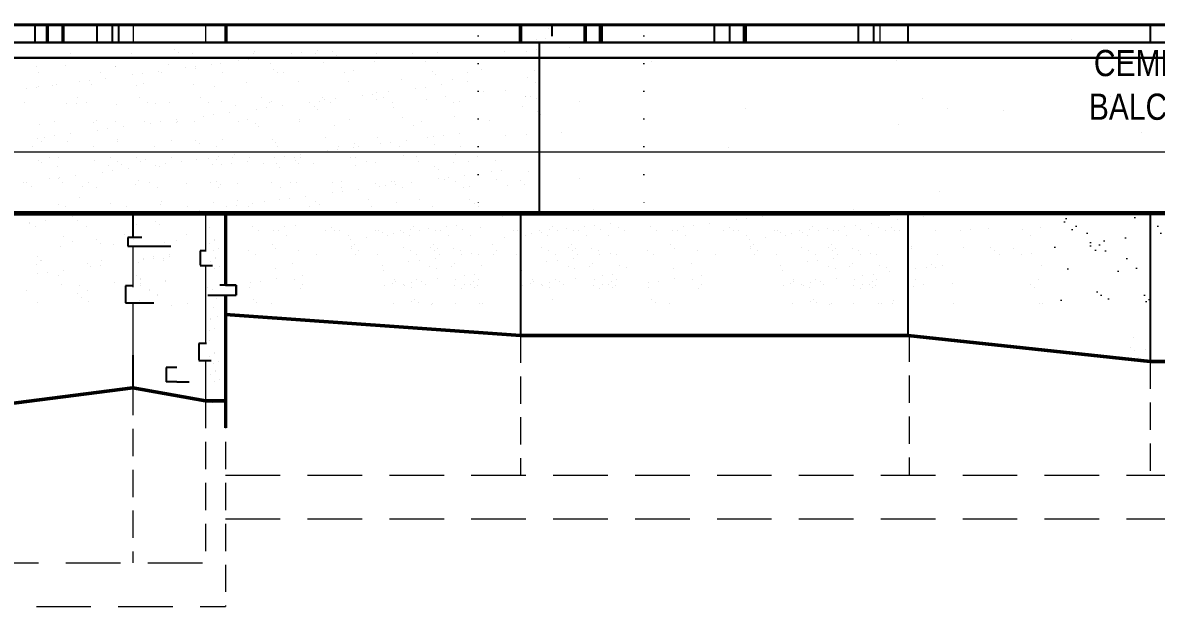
# Model space of a CAD drawing. Header units: inches. Extents: x 913 to 4010, y 85 to 6286.
# Drawn here: x 2992.9 to 3252.4, y 311.5 to 445.1 of the extents above; entities that cross this region are included whole.
import ezdxf

# ---------------------------------------------------------------- set-up
doc = ezdxf.new("R2010")
doc.units = ezdxf.units.IN
doc.header["$MEASUREMENT"] = 0
doc.linetypes.add('DOT2', pattern=[0.125, 0, -0.125])
doc.linetypes.add('HIDDEN', pattern=[0.375, 0.25, -0.125])
doc.layers.add('FINISHED GRADE', color=3, linetype='Continuous', lineweight=50)
doc.layers.add('FOUNDATION', color=7, linetype='HIDDEN', lineweight=20)
for name, color, linetype in [('NORTH_ELEVATION', 7, 'Continuous'), ('SOUTH_ELEVATION', 7, 'Continuous'), ('SOUTH_ELEVATION_TEXT', 7, 'Continuous')]:
    doc.layers.add(name, color=color, linetype=linetype)
doc.styles.add('ARCHENT', font='technical.ttf', dxfattribs={"height": 6})

msp = doc.modelspace()

# ---------------------------------------------------------------- hatches: boundary and pattern name
at = {"layer": 'NORTH_ELEVATION', "linetype": 'Continuous', "ltscale": 0.5}
h = msp.add_hatch(dxfattribs=at)
h.set_pattern_fill('AR-SAND', color=27, scale=36, style=0)
h.set_pattern_definition([(37.5, (2801.656, 1285.88), (-2.2678, 69.3657), [0, -54.72, 0, -61.2, 0, -58.5]), (7.5, (2801.66, 1285.88), (63.712, 101.597), [0, -29.52, 0, -49.32, 0, -18.9]), (327.5, (2757.376, 1285.88), (112.109, 0.2037), [0, -18, 0, -64.8, 0, -84.6]), (317.5, (2757.38, 1285.88), (108.221, 31.596), [0, -9, 0, -42.48, 0, -48.6])])
h.paths.add_polyline_path([(3107.47, 498.66), (3096.78, 498.66), (3096.78, 392.66), (3098.79, 392.66), (3098.79, 388.66), (3096.82, 388.66), (3096.82, 386.66), (3107.47, 386.66)])
at = {"layer": 'SOUTH_ELEVATION', "linetype": 'Continuous', "lineweight": 20, "ltscale": 0.75}
h = msp.add_hatch(dxfattribs=at)
h.set_pattern_fill('AR-SAND', scale=6, style=0)
h.set_pattern_definition([(37.5, (2547.849, 1795.365), (-0.37796, 11.56094), [0, -9.12, 0, -10.2, 0, -9.75]), (7.5, (2547.849, 1795.365), (10.61866, 16.93288), [0, -4.92, 0, -8.22, 0, -3.15]), (327.5, (2540.469, 1795.365), (18.68485, 0.033954), [0, -3, 0, -10.8, 0, -14.1]), (317.5, (2540.469, 1795.365), (18.03676, 5.26605), [0, -1.5, 0, -7.08, 0, -8.1])])
h.paths.add_polyline_path([(3297.4, 381.32), (3298.07, 381.32), (3298.07, 402.31), (3228.43, 402.31), (3228.43, 381.32)])
h = msp.add_hatch(dxfattribs=at)
h.set_pattern_fill('AR-SAND', scale=18, style=0)
h.set_pattern_definition([(37.5, (2636.429, 1794.704), (-1.1339, 34.68283), [0, -27.36, 0, -30.6, 0, -29.25]), (7.5, (2636.43, 1794.704), (31.856, 50.7986), [0, -14.76, 0, -24.66, 0, -9.45]), (327.5, (2614.29, 1794.704), (56.05455, 0.10186), [0, -9, 0, -32.4, 0, -42.3]), (317.5, (2614.29, 1794.704), (54.1103, 15.7982), [0, -4.5, 0, -21.24, 0, -24.3])])
edge = h.paths.add_edge_path()
edge.add_line((3226.93, 401.47), (3227.78, 380.66))
edge.add_line((3227.78, 380.66), (3317.01, 380.66))
edge.add_line((3317.01, 380.66), (3317.01, 401.65))
edge.add_line((3317.01, 401.65), (3227.03, 401.65))

# ---------------------------------------------------------------- linework, layer by layer
at = {"layer": 'FINISHED GRADE', "color": 3}
for p, q in [((3039.32, 378.33), (3106.86, 373.52)), ((3106.86, 373.52), (3195.53, 373.52)), ((3195.53, 373.52), (3250.97, 367.52)), ((3250.97, 367.52), (3381.12, 367.52)), ((2932.31, 350.44), (3018.1, 361.52)), ((3018.1, 361.52), (3034.71, 358.52)), ((3034.71, 358.52), (3039.32, 358.52))]:
    msp.add_line(p, q, dxfattribs=at)
at = {"layer": 'FOUNDATION', "color": 7, "ltscale": 25}
for p, q in [((3106.86, 373.52), (3106.86, 341.49)), ((3195.78, 373.72), (3195.78, 341.49)), ((3250.97, 367.52), (3250.97, 341.49)), ((3018.1, 361.52), (3018.1, 321.48)), ((3034.71, 358.52), (3034.71, 321.48)), ((3039.32, 358.52), (3039.32, 311.48))]:
    msp.add_line(p, q, dxfattribs=at)
at = {"layer": 'NORTH_ELEVATION', "color": 103, "linetype": 'Continuous', "lineweight": 40, "ltscale": 0.5}
msp.add_line((3649.22, 444.64), (2198.6, 444.64), dxfattribs=at)
at = {"layer": 'NORTH_ELEVATION', "color": 7, "linetype": 'Continuous', "ltscale": 0.5}
for p, q in [((2995.63, 444.64, -0.38), (2995.63, 440.62, -0.38)), ((3009.81, 444.64, -1), (3009.81, 440.62, -1)), ((3013.31, 444.64), (3013.31, 440.62)), ((3014.81, 444.64), (3014.81, 440.62)), ((3151.17, 444.64, 0), (3151.17, 440.62, 0)), ((3154.67, 444.64, 0), (3154.67, 440.62, 0)), ((3184.12, 444.64, -1), (3184.12, 440.62, -1)), ((3187.62, 444.64, -1), (3187.62, 440.62, -1))]:
    msp.add_line(p, q, dxfattribs=at)
at = {"layer": 'NORTH_ELEVATION', "color": 37, "linetype": 'DOT2', "lineweight": 9, "ltscale": 50}
for p, q in [((3097.1, 442.16), (3097.1, 401.65)), ((3135.1, 442.16), (3135.1, 401.65))]:
    msp.add_line(p, q, dxfattribs=at)
at = {"layer": 'NORTH_ELEVATION', "color": 37, "linetype": 'Continuous', "ltscale": 0.5}
for p, q in [((3232.87, 441.32), (3232.87, 441.32)), ((3109.98, 440.72), (3109.98, 440.72)), ((3123.44, 402.29, 48312), (3123.44, 402.29, 48312)), ((3183.04, 402.29, 48312), (3183.04, 402.29, 48312))]:
    msp.add_line(p, q, dxfattribs=at)
at = {"layer": 'NORTH_ELEVATION', "color": 7, "linetype": 'Continuous', "lineweight": 20, "ltscale": 0.5}
for p, q in [((3027.6, 438.99), (3027.6, 438.99)), ((3060.32, 438.79), (3060.32, 438.79)), ((3237.53, 440.48, 48312), (3237.53, 440.48, 48312)), ((3003.74, 438.05), (3003.74, 438.05)), ((3017.75, 438.08), (3017.75, 438.08)), ((3028.43, 438.23), (3028.43, 438.23)), ((3031.76, 438.1), (3031.76, 438.1)), ((3042.2, 436.41), (3042.2, 436.41)), ((3044.54, 436.72), (3044.54, 436.72)), ((3045.78, 438.13), (3045.78, 438.13)), ((3045.87, 438.59), (3045.87, 438.59)), ((3048.2, 437.2), (3048.2, 437.2)), ((3054.31, 438), (3054.31, 438)), ((3056.66, 438.31), (3056.66, 438.31)), ((3059.79, 438.16), (3059.79, 438.16)), ((3061.7, 436.14), (3061.7, 436.14)), ((3063.88, 438.44), (3063.88, 438.44)), ((3064.71, 437.68), (3064.71, 437.68)), ((3073.48, 436.29), (3073.48, 436.29)), ((3073.8, 438.18), (3073.8, 438.18)), ((3082.15, 438.04), (3082.15, 438.04)), ((3084.99, 436.24), (3084.99, 436.24)), ((3087.82, 438.21), (3087.82, 438.21)), ((3103.17, 438.48), (3103.17, 438.48)), ((3136.93, 436.34, 48312), (3136.93, 436.34, 48312)), ((3192.99, 436.44, 48312), (3192.99, 436.44, 48312)), ((2996.07, 435.2), (2996.07, 435.2)), ((2996.55, 433.68), (2996.55, 433.68)), ((3002.59, 435.23), (3002.59, 435.23)), ((3010.57, 433.7), (3010.57, 433.7)), ((3014.07, 435.04), (3014.07, 435.04)), ((3014.1, 435.17), (3014.1, 435.17)), ((3020.32, 433.53), (3020.32, 433.53)), ((3023.98, 434.01), (3023.98, 434.01)), ((3024.58, 433.73), (3024.58, 433.73)), ((3026.26, 435.61), (3026.26, 435.61)), ((3030.09, 434.81), (3030.09, 434.81)), ((3032.34, 434.64), (3032.34, 434.64)), ((3032.43, 435.12), (3032.43, 435.12)), ((3036.09, 435.6), (3036.09, 435.6)), ((3038.04, 435.76), (3038.04, 435.76)), ((3038.59, 433.75), (3038.59, 433.75)), ((3049.55, 435.7), (3049.55, 435.7)), ((3050.35, 434.49), (3050.35, 434.49)), ((3051.18, 433.73), (3051.18, 433.73)), ((3052.61, 433.78), (3052.61, 433.78)), ((3066.62, 433.8), (3066.62, 433.8)), ((3068.62, 434.09), (3068.62, 434.09)), ((3086.63, 433.94), (3086.63, 433.94)), ((3094.65, 433.85), (3094.65, 433.85)), ((3097.99, 434.39), (3097.99, 434.39)), ((3110.01, 434.12), (3110.01, 434.12)), ((3000.54, 431.09), (3000.54, 431.09)), ((3005.86, 431.62), (3005.86, 431.62)), ((3008.2, 431.93), (3008.2, 431.93)), ((3008.68, 431.01), (3008.68, 431.01)), ((3011.86, 432.41), (3011.86, 432.41)), ((3017.98, 433.22), (3017.98, 433.22)), ((3020.46, 431.16), (3020.46, 431.16)), ((3031.97, 431.1), (3031.97, 431.1)), ((3044.12, 431.54), (3044.12, 431.54)), ((3055.9, 431.69), (3055.9, 431.69)), ((3067.41, 431.63), (3067.41, 431.63)), ((3079.57, 432.07), (3079.57, 432.07)), ((3087.46, 433.18), (3087.46, 433.18)), ((3088.69, 430.88), (3088.69, 430.88)), ((3091.35, 432.22), (3091.35, 432.22)), ((3094.8, 431.68), (3094.8, 431.68)), ((2993.75, 430.03), (2993.75, 430.03)), ((2996.09, 430.34), (2996.09, 430.34)), ((2996.52, 430.57), (2996.52, 430.57)), ((2999.75, 430.82), (2999.75, 430.82)), ((3018.82, 430.69), (3018.82, 430.69)), ((3036.82, 430.54), (3036.82, 430.54)), ((3070.58, 428.49), (3070.58, 428.49)), ((3072.92, 428.8), (3072.92, 428.8)), ((3073.93, 429.23), (3073.93, 429.23)), ((3076.58, 429.28), (3076.58, 429.28)), ((3082.69, 430.09), (3082.69, 430.09)), ((3085.03, 430.4), (3085.03, 430.4)), ((3103.3, 429.52), (3103.3, 429.52)), ((3108.07, 428.34, 48312), (3108.07, 428.34, 48312)), ((2993.36, 426.76), (2993.36, 426.76)), ((3002.88, 426.55), (3002.88, 426.55)), ((3005.29, 426.75), (3005.29, 426.75)), ((3005.47, 427.99), (3005.47, 427.99)), ((3007.37, 426.79), (3007.37, 426.79)), ((3014.39, 426.5), (3014.39, 426.5)), ((3019.49, 428.02), (3019.49, 428.02)), ((3021.38, 426.81), (3021.38, 426.81)), ((3023.3, 426.59), (3023.3, 426.59)), ((3026.54, 426.94), (3026.54, 426.94)), ((3033.5, 428.04), (3033.5, 428.04)), ((3035.4, 426.84), (3035.4, 426.84)), ((3038.32, 427.09), (3038.32, 427.09)), ((3041.57, 426.19), (3041.57, 426.19)), ((3047.51, 428.07), (3047.51, 428.07)), ((3049.41, 426.86), (3049.41, 426.86)), ((3049.83, 427.03), (3049.83, 427.03)), ((3052.35, 426.09), (3052.35, 426.09)), ((3058.46, 426.9), (3058.46, 426.9)), ((3059.57, 426.04), (3059.57, 426.04)), ((3060.81, 427.21), (3060.81, 427.21)), ((3061.53, 428.1), (3061.53, 428.1)), ((3061.99, 427.47), (3061.99, 427.47)), ((3063.42, 426.89), (3063.42, 426.89)), ((3064.46, 427.69), (3064.46, 427.69)), ((3073.77, 427.62), (3073.77, 427.62)), ((3075.54, 428.12), (3075.54, 428.12)), ((3077.44, 426.91), (3077.44, 426.91)), ((3085.28, 427.57), (3085.28, 427.57)), ((3089.55, 428.15), (3089.55, 428.15)), ((3091.45, 426.94), (3091.45, 426.94)), ((3092.79, 427.18), (3092.79, 427.18)), ((3107.22, 425.94), (3107.22, 425.94)), ((3109.08, 428.18, 48312), (3109.08, 428.18, 48312)), ((3110.59, 427.84), (3110.59, 427.84)), ((3120.29, 427.13, 48312), (3120.29, 427.13, 48312)), ((3198.88, 427.73, 48312), (3198.88, 427.73, 48312)), ((3241.88, 428.18, 48312), (3241.88, 428.18, 48312)), ((3034.24, 423.71), (3034.24, 423.71)), ((3036.58, 424.02), (3036.58, 424.02)), ((3040.24, 424.5), (3040.24, 424.5)), ((3046.35, 425.3), (3046.35, 425.3)), ((3048.69, 425.61), (3048.69, 425.61)), ((3060.4, 425.28), (3060.4, 425.28)), ((3077.85, 425.64), (3077.85, 425.64)), ((3079.85, 423.4), (3079.85, 423.4)), ((3091.63, 423.55), (3091.63, 423.55)), ((3158.43, 425.6, 48312), (3158.43, 425.6, 48312)), ((3204.48, 425.38, 48312), (3204.48, 425.38, 48312)), ((3217.44, 424.96, 48312), (3217.44, 424.96, 48312)), ((2996.81, 421.9), (2996.81, 421.9)), ((3000.19, 422.41), (3000.19, 422.41)), ((3008.96, 422.34), (3008.96, 422.34)), ((3009.77, 422.64), (3009.77, 422.64)), ((3010.01, 420.52), (3010.01, 420.52)), ((3012.35, 420.83), (3012.35, 420.83)), ((3014.2, 422.43), (3014.2, 422.43)), ((3016.01, 421.31), (3016.01, 421.31)), ((3020.74, 422.49), (3020.74, 422.49)), ((3022.12, 422.11), (3022.12, 422.11)), ((3024.47, 422.42), (3024.47, 422.42)), ((3028.04, 422.24), (3028.04, 422.24)), ((3028.13, 422.9), (3028.13, 422.9)), ((3028.21, 422.46), (3028.21, 422.46)), ((3032.25, 422.43), (3032.25, 422.43)), ((3042.23, 422.48), (3042.23, 422.48)), ((3044.41, 422.87), (3044.41, 422.87)), ((3046.05, 422.09), (3046.05, 422.09)), ((3046.88, 421.33), (3046.88, 421.33)), ((3056.19, 423.02), (3056.19, 423.02)), ((3056.24, 422.51), (3056.24, 422.51)), ((3064.32, 421.69), (3064.32, 421.69)), ((3067.7, 422.96), (3067.7, 422.96)), ((3082.32, 421.54), (3082.32, 421.54)), ((3084.27, 422.56), (3084.27, 422.56)), ((3099.63, 422.83), (3099.63, 422.83)), ((3193.43, 421.8, 48312), (3193.43, 421.8, 48312)), ((2996.24, 418.69), (2996.24, 418.69)), ((2997.07, 417.93), (2997.07, 417.93)), ((2997.9, 418.93), (2997.9, 418.93)), ((3000.24, 419.23), (3000.24, 419.23)), ((3003.16, 417.88), (3003.16, 417.88)), ((3003.9, 419.72), (3003.9, 419.72)), ((3014.51, 418.29), (3014.51, 418.29)), ((3026.83, 418.27), (3026.83, 418.27)), ((3032.52, 418.14), (3032.52, 418.14)), ((3038.6, 418.42), (3038.6, 418.42)), ((3050.12, 418.36), (3050.12, 418.36)), ((3062.27, 418.8), (3062.27, 418.8)), ((3074.05, 418.95), (3074.05, 418.95)), ((3080.73, 418.18), (3080.73, 418.18)), ((3085.56, 418.89), (3085.56, 418.89)), ((3086.84, 418.98), (3086.84, 418.98)), ((3089.18, 419.29), (3089.18, 419.29)), ((3092.84, 419.77), (3092.84, 419.77)), ((3103.42, 419.25), (3103.42, 419.25)), ((3116.24, 419.91, 48312), (3116.24, 419.91, 48312)), ((3249.04, 419.91, 48312), (3249.04, 419.91, 48312)), ((2995.09, 416.7), (2995.09, 416.7)), ((2996.99, 415.49), (2996.99, 415.49)), ((3009.11, 416.73), (3009.11, 416.73)), ((3011, 415.52), (3011, 415.52)), ((3014.67, 417.83), (3014.67, 417.83)), ((3023.12, 416.75), (3023.12, 416.75)), ((3025.02, 415.54), (3025.02, 415.54)), ((3033.35, 417.38), (3033.35, 417.38)), ((3037.13, 416.78), (3037.13, 416.78)), ((3039.03, 415.57), (3039.03, 415.57)), ((3050.79, 417.74), (3050.79, 417.74)), ((3051.15, 416.8), (3051.15, 416.8)), ((3053.04, 415.59), (3053.04, 415.59)), ((3062.61, 415.79), (3062.61, 415.79)), ((3064.95, 416.1), (3064.95, 416.1)), ((3065.16, 416.83), (3065.16, 416.83)), ((3067.06, 415.62), (3067.06, 415.62)), ((3068.61, 416.58), (3068.61, 416.58)), ((3068.8, 417.59), (3068.8, 417.59)), ((3069.63, 416.83), (3069.63, 416.83)), ((3074.73, 417.39), (3074.73, 417.39)), ((3077.07, 417.7), (3077.07, 417.7)), ((3079.17, 416.85), (3079.17, 416.85)), ((3081.07, 415.64), (3081.07, 415.64)), ((3087.07, 417.19), (3087.07, 417.19)), ((3093.19, 416.88), (3093.19, 416.88)), ((3154.35, 416.65, 48312), (3154.35, 416.65, 48312)), ((3163.77, 415.42, 48312), (3163.77, 415.42, 48312)), ((2997.09, 413.23), (2997.09, 413.23)), ((3000.98, 414.34), (3000.98, 414.34)), ((3009.24, 413.66), (3009.24, 413.66)), ((3018.99, 414.19), (3018.99, 414.19)), ((3019.82, 413.43), (3019.82, 413.43)), ((3021.02, 413.81), (3021.02, 413.81)), ((3032.54, 413.76), (3032.54, 413.76)), ((3037.26, 413.79), (3037.26, 413.79)), ((3040.73, 412.91), (3040.73, 412.91)), ((3044.39, 413.39), (3044.39, 413.39)), ((3044.69, 414.2), (3044.69, 414.2)), ((3050.5, 414.2), (3050.5, 414.2)), ((3052.84, 414.51), (3052.84, 414.51)), ((3055.27, 413.64), (3055.27, 413.64)), ((3056.1, 412.88), (3056.1, 412.88)), ((3056.47, 414.35), (3056.47, 414.35)), ((3056.5, 414.99), (3056.5, 414.99)), ((3067.98, 414.29), (3067.98, 414.29)), ((3073.54, 413.24), (3073.54, 413.24)), ((3080.13, 414.73), (3080.13, 414.73)), ((3091.55, 413.08), (3091.55, 413.08)), ((3091.91, 414.88), (3091.91, 414.88)), ((3038.39, 412.6), (3038.39, 412.6)), ((3111.31, 408.36, 48312), (3111.31, 408.36, 48312)), ((3120.39, 409.49, 48312), (3120.39, 409.49, 48312)), ((3202.8, 406.39, 48312), (3202.8, 406.39, 48312)), ((3247.11, 373.11), (3247.11, 373.11)), ((3246.58, 370.72), (3246.58, 370.72)), ((3247.41, 369.96), (3247.41, 369.96)), ((3249.82, 370.24), (3249.82, 370.24)), ((3248.39, 368.42), (3248.39, 368.42)), ((3250.29, 367.21), (3250.29, 367.21))]:
    msp.add_line(p, q, dxfattribs=at)
at = {"layer": 'NORTH_ELEVATION', "color": 37, "linetype": 'Continuous', "lineweight": 25, "ltscale": 0.5}
msp.add_line((3111.1, 440.62), (3111.1, 401.65), dxfattribs=at)
at = {"layer": 'NORTH_ELEVATION', "color": 49, "linetype": 'Continuous', "ltscale": 0.5}
msp.add_line((2531.99, 437.16), (3651.72, 437.16), dxfattribs=at)
at = {"layer": 'NORTH_ELEVATION', "color": 27, "linetype": 'Continuous', "ltscale": 0.5}
for p, q in [((3018.1, 401.66), (3018.1, 395.96)), ((3037.69, 393.42), (3037.69, 393.42)), ((3037.99, 389.31), (3037.99, 389.31)), ((3037.2, 381.96), (3037.2, 381.96)), ((3036.52, 379.98), (3036.52, 379.98)), ((3035.81, 377.32), (3035.81, 377.32)), ((3037.5, 377.86), (3037.5, 377.86)), ((3036.79, 375.2), (3036.79, 375.2)), ((3035.54, 372.36), (3035.54, 372.36)), ((3018.1, 368.99), (3018.1, 361.52)), ((3035.52, 368.65), (3035.52, 368.65)), ((3036.71, 369.57), (3036.71, 369.57)), ((3037.69, 367.45), (3037.69, 367.45)), ((3035.82, 364.54), (3035.82, 364.54)), ((3037.01, 365.46), (3037.01, 365.46)), ((3037.99, 363.34), (3037.99, 363.34)), ((3035.13, 358.54), (3035.13, 358.54)), ((3036.22, 358.11), (3036.22, 358.11))]:
    msp.add_line(p, q, dxfattribs=at)
at = {"layer": 'NORTH_ELEVATION', "color": 27, "linetype": 'Continuous', "lineweight": 20, "ltscale": 0.5}
for p, q in [((3035.54, 398.33), (3035.54, 398.33)), ((3035.52, 394.62), (3035.52, 394.62)), ((3036.71, 395.54), (3036.71, 395.54)), ((3035.82, 390.52), (3035.82, 390.52)), ((3037.01, 391.44), (3037.01, 391.44)), ((3035.13, 384.51), (3035.13, 384.51)), ((3036.22, 384.08), (3036.22, 384.08))]:
    msp.add_line(p, q, dxfattribs=at)
at = {"layer": 'NORTH_ELEVATION', "linetype": 'HIDDEN', "lineweight": 5, "ltscale": 50}
for p, q in [((3039.32, 341.49), (3577, 341.49)), ((3039.32, 331.49), (3565, 331.49)), ((2158.99, 321.48), (3034.71, 321.48)), ((2170.99, 311.48), (3039.32, 311.48))]:
    msp.add_line(p, q, dxfattribs=at)
at = {"layer": 'NORTH_ELEVATION', "color": 49, "linetype": 'Continuous', "ltscale": 0.5, "const_width": 1, "elevation": -1.66}
for points in [[(3125.22, 444.64), (3125.22, 440.62)], [(3158.17, 444.64), (3158.17, 440.62)]]:
    msp.add_lwpolyline(points, dxfattribs=at)
at = {"layer": 'NORTH_ELEVATION', "color": 7, "linetype": 'Continuous', "ltscale": 0.5}
for points, const_width in [([(3651.72, 440.62), (2195.99, 440.62), (2195.99, 436.91)], 0.5), ([(2195.99, 436.91), (3651.72, 437.16)], 0.5), ([(3649.47, 401.64), (2199.1, 401.16)], 1)]:
    msp.add_lwpolyline(points, dxfattribs=dict(at, const_width=const_width))
at = {"layer": 'SOUTH_ELEVATION', "color": 27, "linetype": 'Continuous', "lineweight": 20, "ltscale": 50}
for p, q in [((3018.12, 444.64), (3018.12, 440.62)), ((3034.71, 444.64), (3034.71, 440.62)), ((3018.1, 401.65), (3018.1, 395.96)), ((3034.71, 401.65), (3034.71, 392.73)), ((3018.1, 393.93), (3018.1, 384.61)), ((3034.71, 389.36), (3034.71, 371.69)), ((3018.1, 381), (3018.1, 372.24)), ((3018.1, 372.24, 2), (3018.11, 355.3)), ((3034.71, 367.75), (3034.71, 352.3))]:
    msp.add_line(p, q, dxfattribs=at)
at = {"layer": 'SOUTH_ELEVATION', "color": 7, "linetype": 'Continuous', "lineweight": 50, "ltscale": 0.5}
for p, q in [((3106.86, 444.64), (3106.86, 440.62)), ((3121.61, 444.64), (3121.61, 440.62))]:
    msp.add_line(p, q, dxfattribs=at)
at = {"layer": 'SOUTH_ELEVATION', "color": 31, "linetype": 'Continuous', "ltscale": 0.5}
for p, q in [((3113.2, 443.87), (3113.2, 443.87)), ((3110.5, 441.36), (3110.5, 441.36)), ((3112.61, 441.63), (3112.61, 441.63)), ((3119.71, 440.74), (3119.71, 440.74))]:
    msp.add_line(p, q, dxfattribs=at)
at = {"layer": 'SOUTH_ELEVATION', "color": 49, "linetype": 'Continuous', "lineweight": 25, "ltscale": 0.5}
msp.add_line((3114.1, 442.05), (3114.1, 444.64), dxfattribs=at)
at = {"layer": 'SOUTH_ELEVATION', "color": 7, "linetype": 'Continuous', "lineweight": 20, "ltscale": 50}
msp.add_line((3189.12, 444.64), (3189.12, 440.62), dxfattribs=at)
at = {"layer": 'SOUTH_ELEVATION', "color": 37, "linetype": 'Continuous', "ltscale": 0.25}
for p, q in [((3195.53, 444.64), (3195.53, 440.62)), ((3250.97, 444.64), (3250.97, 440.62)), ((3106.86, 401.49), (3106.86, 373.72)), ((3195.54, 401.49), (3195.54, 373.72)), ((3250.97, 401.65), (3250.97, 367.52))]:
    msp.add_line(p, q, dxfattribs=at)
at = {"layer": 'SOUTH_ELEVATION', "color": 31, "linetype": 'Continuous', "lineweight": 25, "ltscale": 0.5}
msp.add_line((3114.03, 443.11), (3114.03, 443.11), dxfattribs=at)
at = {"layer": 'SOUTH_ELEVATION', "color": 7, "linetype": 'Continuous', "lineweight": 20, "ltscale": 0.5}
for p, q in [((3108.16, 438.66), (3108.16, 438.66)), ((3110.5, 438.97), (3110.5, 438.97)), ((3117.95, 439.52), (3117.95, 439.52)), ((3107.73, 436.99), (3107.73, 436.99)), ((3108.33, 432.58), (3108.33, 432.58)), ((3110.23, 431.37), (3110.23, 431.37)), ((3108.01, 428.32), (3108.01, 428.32)), ((3110.68, 424.85), (3110.68, 424.85)), ((3111.51, 424.09), (3111.51, 424.09)), ((3108.29, 419.65), (3108.29, 419.65)), ((3108.58, 410.98), (3108.58, 410.98))]:
    msp.add_line(p, q, dxfattribs=at)
at = {"layer": 'SOUTH_ELEVATION', "color": 7, "linetype": 'Continuous', "lineweight": 20, "ltscale": 0.75}
for p, q in [((3098.31, 429.28), (3098.31, 429.28)), ((2996.58, 413.52), (2996.58, 413.52)), ((2998.93, 414.24), (2998.93, 414.24)), ((3012.94, 414.26), (3012.94, 414.26)), ((3014.58, 413.36), (3014.58, 413.36)), ((3025.62, 412.85), (3025.62, 412.85)), ((3026.96, 414.29), (3026.96, 414.29)), ((3029.28, 413.33), (3029.28, 413.33)), ((3035.39, 414.13), (3035.39, 414.13)), ((3036.23, 412.72), (3036.23, 412.72)), ((3037.74, 414.44), (3037.74, 414.44)), ((3040.97, 414.31), (3040.97, 414.31)), ((3041.4, 414.92), (3041.4, 414.92)), ((3048.01, 412.87), (3048.01, 412.87)), ((3050.86, 412.81), (3050.86, 412.81)), ((3054.98, 414.34), (3054.98, 414.34)), ((3059.52, 412.82), (3059.52, 412.82)), ((3069, 414.37), (3069, 414.37)), ((3071.67, 413.25), (3071.67, 413.25)), ((3083.01, 414.39), (3083.01, 414.39)), ((3083.45, 413.4), (3083.45, 413.4)), ((3094.96, 413.35), (3094.96, 413.35)), ((3097.02, 414.42), (3097.02, 414.42)), ((3101.04, 413.55), (3101.04, 413.55)), ((3000.79, 412.19), (3000.79, 412.19)), ((3005.06, 410.14), (3005.06, 410.14)), ((3011.17, 410.94), (3011.17, 410.94)), ((3012.56, 412.34), (3012.56, 412.34)), ((3013.51, 411.25), (3013.51, 411.25)), ((3015.41, 412.6), (3015.41, 412.6)), ((3017.17, 411.74), (3017.17, 411.74)), ((3023.28, 412.54), (3023.28, 412.54)), ((3024.08, 412.28), (3024.08, 412.28)), ((3051.69, 412.05), (3051.69, 412.05)), ((3069.13, 412.41), (3069.13, 412.41)), ((3087.14, 412.26), (3087.14, 412.26)), ((3087.97, 411.5), (3087.97, 411.5)), ((3094, 410.2), (3094, 410.2)), ((3100.11, 411), (3100.11, 411)), ((3102.45, 411.31), (3102.45, 411.31)), ((2992.94, 408.55), (2992.94, 408.55)), ((2993.83, 408.53), (2993.83, 408.53)), ((2994.98, 407.74), (2994.98, 407.74)), ((2999.06, 409.35), (2999.06, 409.35)), ((3001.06, 409.41), (3001.06, 409.41)), ((3001.4, 409.66), (3001.4, 409.66)), ((3001.89, 408.65), (3001.89, 408.65)), ((3006.5, 407.68), (3006.5, 407.68)), ((3007.85, 408.56), (3007.85, 408.56)), ((3018.65, 408.12), (3018.65, 408.12)), ((3019.33, 409.02), (3019.33, 409.02)), ((3021.86, 408.58), (3021.86, 408.58)), ((3030.43, 408.27), (3030.43, 408.27)), ((3035.87, 408.61), (3035.87, 408.61)), ((3037.34, 408.86), (3037.34, 408.86)), ((3038.16, 408.1), (3038.16, 408.1)), ((3041.94, 408.21), (3041.94, 408.21)), ((3049.89, 408.63), (3049.89, 408.63)), ((3054.09, 408.65), (3054.09, 408.65)), ((3055.61, 408.46), (3055.61, 408.46)), ((3063.9, 408.66), (3063.9, 408.66)), ((3065.87, 408.8), (3065.87, 408.8)), ((3073.61, 408.31), (3073.61, 408.31)), ((3074.44, 407.55), (3074.44, 407.55)), ((3075.88, 407.81), (3075.88, 407.81)), ((3077.38, 408.75), (3077.38, 408.75)), ((3077.92, 408.68), (3077.92, 408.68)), ((3078.22, 408.12), (3078.22, 408.12)), ((3081.88, 408.6), (3081.88, 408.6)), ((3088, 409.41), (3088, 409.41)), ((3089.54, 409.18), (3089.54, 409.18)), ((3090.34, 409.72), (3090.34, 409.72)), ((3091.93, 408.71), (3091.93, 408.71)), ((3093.83, 407.5), (3093.83, 407.5)), ((3095.17, 407.74), (3095.17, 407.74)), ((3101.32, 409.33), (3101.32, 409.33)), ((3103.81, 407.85), (3103.81, 407.85)), ((3106.75, 409.04), (3106.75, 409.04)), ((3107.85, 407.98), (3107.85, 407.98)), ((3005.8, 405.07), (3005.8, 405.07)), ((3009.75, 407.35), (3009.75, 407.35)), ((3023.76, 407.37), (3023.76, 407.37)), ((3037.77, 407.4), (3037.77, 407.4)), ((3051.79, 407.42), (3051.79, 407.42)), ((3054, 404.93), (3054, 404.93)), ((3057.66, 405.41), (3057.66, 405.41)), ((3063.77, 406.22), (3063.77, 406.22)), ((3065.8, 407.45), (3065.8, 407.45)), ((3066.11, 406.53), (3066.11, 406.53)), ((3069.77, 407.01), (3069.77, 407.01)), ((3079.81, 407.47), (3079.81, 407.47)), ((3001.07, 403.52), (3001.07, 403.52)), ((3002.56, 402.97), (3002.56, 402.97)), ((3012.85, 403.67), (3012.85, 403.67)), ((3016.58, 403), (3016.58, 403)), ((3024.36, 403.61), (3024.36, 403.61)), ((3024.64, 404.15), (3024.64, 404.15)), ((3030.59, 403.02), (3030.59, 403.02)), ((3036.51, 404.05), (3036.51, 404.05)), ((3039.54, 403.03), (3039.54, 403.03)), ((3041.89, 403.34), (3041.89, 403.34)), ((3042.08, 404.51), (3042.08, 404.51)), ((3044.6, 403.05), (3044.6, 403.05)), ((3045.54, 403.82), (3045.54, 403.82)), ((3048.29, 404.2), (3048.29, 404.2)), ((3051.66, 404.62), (3051.66, 404.62)), ((3058.62, 403.07), (3058.62, 403.07)), ((3059.8, 404.14), (3059.8, 404.14)), ((3060.92, 403.6), (3060.92, 403.6)), ((3071.96, 404.58), (3071.96, 404.58)), ((3072.63, 403.1), (3072.63, 403.1)), ((3078.36, 403.96), (3078.36, 403.96)), ((3083.74, 404.73), (3083.74, 404.73)), ((3086.64, 403.12), (3086.64, 403.12)), ((3095.25, 404.68), (3095.25, 404.68)), ((3096.36, 403.81), (3096.36, 403.81)), ((3097.19, 403.05), (3097.19, 403.05)), ((2998.08, 399.91), (2998.08, 399.91)), ((3004.2, 400.71), (3004.2, 400.71)), ((3005.32, 399.84), (3005.32, 399.84)), ((3006.54, 401.02), (3006.54, 401.02)), ((3102.62, 400.75), (3102.62, 400.75)), ((3108.74, 401.55), (3108.74, 401.55)), ((3109.45, 401.39), (3109.45, 401.39)), ((3156.23, 399.96), (3156.23, 399.96)), ((3158.57, 400.26), (3158.57, 400.26)), ((3162.23, 400.75), (3162.23, 400.75)), ((3168.34, 401.55), (3168.34, 401.55)), ((3169.06, 401.39), (3169.06, 401.39)), ((2994.42, 399.42), (2994.42, 399.42)), ((2994.42, 399.13), (2994.42, 399.13)), ((2995.7, 398.43), (2995.7, 398.43)), ((3007.48, 398.58), (3007.48, 398.58)), ((3018.99, 398.82), (3018.99, 398.82)), ((3023.32, 399.69), (3023.32, 399.69)), ((3024.15, 398.93), (3024.15, 398.93)), ((3045.47, 398.36), (3045.47, 398.36)), ((3046.77, 397.56), (3046.77, 397.56)), ((3050.38, 397.51), (3050.38, 397.51)), ((3051.45, 397.59), (3051.45, 397.59)), ((3052.88, 398.36), (3052.88, 398.36)), ((3055.23, 398.67), (3055.23, 398.67)), ((3062.15, 397.66), (3062.15, 397.66)), ((3063.47, 398.2), (3063.47, 398.2)), ((3064.3, 397.44), (3064.3, 397.44)), ((3065.46, 397.62), (3065.46, 397.62)), ((3073.67, 397.61), (3073.67, 397.61)), ((3074.4, 397.57), (3074.4, 397.57)), ((3079.47, 397.64), (3079.47, 397.64)), ((3081.74, 397.8), (3081.74, 397.8)), ((3082.44, 398.36), (3082.44, 398.36)), ((3083.74, 397.56), (3083.74, 397.56)), ((3085.82, 398.04), (3085.82, 398.04)), ((3087.35, 397.51), (3087.35, 397.51)), ((3088.42, 397.59), (3088.42, 397.59)), ((3089.86, 398.36), (3089.86, 398.36)), ((3092.2, 398.67), (3092.2, 398.67)), ((3093.49, 397.67), (3093.49, 397.67)), ((3097.6, 398.19), (3097.6, 398.19)), ((3105.29, 397.61), (3105.29, 397.61)), ((3106.03, 397.57), (3106.03, 397.57)), ((3111.1, 397.64), (3111.1, 397.64)), ((3113.37, 397.8), (3113.37, 397.8)), ((3114.06, 398.36), (3114.06, 398.36)), ((3115.37, 397.56), (3115.37, 397.56)), ((3117.44, 398.04), (3117.44, 398.04)), ((3118.97, 397.51), (3118.97, 397.51)), ((3120.04, 397.59), (3120.04, 397.59)), ((3121.48, 398.36), (3121.48, 398.36)), ((3123.82, 398.67), (3123.82, 398.67)), ((3125.11, 397.67), (3125.11, 397.67)), ((3127.48, 399.15), (3127.48, 399.15)), ((3129.22, 398.19), (3129.22, 398.19)), ((3130.75, 397.66), (3130.75, 397.66)), ((3136.69, 398.36), (3136.69, 398.36)), ((3138, 397.56), (3138, 397.56)), ((3141.6, 397.51), (3141.6, 397.51)), ((3142.67, 397.59), (3142.67, 397.59)), ((3144.11, 398.36), (3144.11, 398.36)), ((3146.46, 398.67), (3146.46, 398.67)), ((3150.11, 399.15), (3150.11, 399.15)), ((3153.38, 397.66), (3153.38, 397.66)), ((3154.7, 398.2), (3154.7, 398.2)), ((3155.53, 397.44), (3155.53, 397.44)), ((3156.69, 397.62), (3156.69, 397.62)), ((3164.89, 397.61), (3164.89, 397.61)), ((3165.63, 397.57), (3165.63, 397.57)), ((3170.7, 397.64), (3170.7, 397.64)), ((3172.97, 397.8), (3172.97, 397.8)), ((3173.67, 398.36), (3173.67, 398.36)), ((3174.97, 397.56), (3174.97, 397.56)), ((3177.05, 398.04), (3177.05, 398.04)), ((3178.57, 397.51), (3178.57, 397.51)), ((3179.65, 397.59), (3179.65, 397.59)), ((3181.08, 398.36), (3181.08, 398.36)), ((3183.43, 398.67), (3183.43, 398.67)), ((3184.72, 397.67), (3184.72, 397.67)), ((3187.08, 399.15), (3187.08, 399.15)), ((3188.83, 398.19), (3188.83, 398.19)), ((3190.35, 397.66), (3190.35, 397.66)), ((3191.67, 398.2), (3191.67, 398.2)), ((3192.5, 397.44), (3192.5, 397.44)), ((3193.66, 397.62), (3193.66, 397.62)), ((3207.67, 397.64), (3207.67, 397.64)), ((3209.94, 397.8), (3209.94, 397.8)), ((3214.02, 398.04), (3214.02, 398.04)), ((3221.69, 397.67), (3221.69, 397.67)), ((3225.8, 398.19), (3225.8, 398.19)), ((3002.26, 396.29), (3002.26, 396.29)), ((3004.16, 395.08), (3004.16, 395.08)), ((3009.8, 395.44), (3009.8, 395.44)), ((3010.63, 394.68), (3010.63, 394.68)), ((3016.27, 396.62), (3016.27, 396.62)), ((3018.17, 395.41), (3018.17, 395.41)), ((3025.34, 394.81), (3025.34, 394.81)), ((3028.07, 395.34), (3028.07, 395.34)), ((3030.29, 396.64), (3030.29, 396.64)), ((3053.34, 396.38), (3053.34, 396.38)), ((3067.36, 396.41), (3067.36, 396.41)), ((3067.97, 395.48), (3067.97, 395.48)), ((3071.63, 395.96), (3071.63, 395.96)), ((3075.19, 397.07), (3075.19, 397.07)), ((3076.3, 396.36), (3076.3, 396.36)), ((3077.74, 396.77), (3077.74, 396.77)), ((3080.08, 397.07), (3080.08, 397.07)), ((3081.37, 396.44), (3081.37, 396.44)), ((3090.31, 396.38), (3090.31, 396.38)), ((3095.38, 396.46), (3095.38, 396.46)), ((3103.26, 395.96), (3103.26, 395.96)), ((3106.82, 397.07), (3106.82, 397.07)), ((3107.93, 396.36), (3107.93, 396.36)), ((3109.37, 396.77), (3109.37, 396.77)), ((3111.71, 397.07), (3111.71, 397.07)), ((3113, 396.44), (3113, 396.44)), ((3121.94, 396.38), (3121.94, 396.38)), ((3127.01, 396.46), (3127.01, 396.46)), ((3144.57, 396.38), (3144.57, 396.38)), ((3158.59, 396.41), (3158.59, 396.41)), ((3159.2, 395.48), (3159.2, 395.48)), ((3162.86, 395.96), (3162.86, 395.96)), ((3166.42, 397.07), (3166.42, 397.07)), ((3167.53, 396.36), (3167.53, 396.36)), ((3168.97, 396.77), (3168.97, 396.77)), ((3171.31, 397.07), (3171.31, 397.07)), ((3172.6, 396.44), (3172.6, 396.44)), ((3181.54, 396.38), (3181.54, 396.38)), ((3186.61, 396.46), (3186.61, 396.46)), ((3195.56, 396.41), (3195.56, 396.41)), ((3223.58, 396.46), (3223.58, 396.46)), ((3001.41, 393.92), (3001.41, 393.92)), ((3013.56, 394.36), (3013.56, 394.36)), ((3026.46, 391.99), (3026.46, 391.99)), ((3044.57, 393.06), (3044.57, 393.06)), ((3046.16, 392.01), (3046.16, 392.01)), ((3049.95, 394.25), (3049.95, 394.25)), ((3050.77, 393.49), (3050.77, 393.49)), ((3056.09, 393), (3056.09, 393)), ((3060.18, 392.03), (3060.18, 392.03)), ((3068.22, 393.85), (3068.22, 393.85)), ((3068.24, 393.44), (3068.24, 393.44)), ((3068.91, 394.41), (3068.91, 394.41)), ((3069.12, 391.98), (3069.12, 391.98)), ((3069.77, 392.91), (3069.77, 392.91)), ((3074.19, 392.06), (3074.19, 392.06)), ((3080.02, 393.59), (3080.02, 393.59)), ((3081.54, 393.06), (3081.54, 393.06)), ((3083.13, 392.01), (3083.13, 392.01)), ((3086.22, 393.7), (3086.22, 393.7)), ((3086.92, 394.25), (3086.92, 394.25)), ((3087.05, 392.94), (3087.05, 392.94)), ((3087.75, 393.49), (3087.75, 393.49)), ((3088.2, 392.08), (3088.2, 392.08)), ((3091.53, 393.54), (3091.53, 393.54)), ((3093.06, 393), (3093.06, 393)), ((3093.37, 392.04), (3093.37, 392.04)), ((3095.71, 392.35), (3095.71, 392.35)), ((3097.15, 392.03), (3097.15, 392.03)), ((3100.53, 394.41), (3100.53, 394.41)), ((3100.74, 391.98), (3100.74, 391.98)), ((3101.39, 392.91), (3101.39, 392.91)), ((3105.81, 392.06), (3105.81, 392.06)), ((3111.64, 393.59), (3111.64, 393.59)), ((3113.17, 393.06), (3113.17, 393.06)), ((3114.76, 392.01), (3114.76, 392.01)), ((3117.85, 393.7), (3117.85, 393.7)), ((3118.54, 394.25), (3118.54, 394.25)), ((3118.68, 392.94), (3118.68, 392.94)), ((3119.37, 393.49), (3119.37, 393.49)), ((3119.83, 392.08), (3119.83, 392.08)), ((3123.15, 393.54), (3123.15, 393.54)), ((3124.68, 393), (3124.68, 393)), ((3125, 392.04), (3125, 392.04)), ((3127.34, 392.35), (3127.34, 392.35)), ((3128.77, 392.03), (3128.77, 392.03)), ((3135.8, 393.06), (3135.8, 393.06)), ((3137.39, 392.01), (3137.39, 392.01)), ((3141.17, 394.25), (3141.17, 394.25)), ((3142, 393.49), (3142, 393.49)), ((3147.31, 393), (3147.31, 393)), ((3151.4, 392.03), (3151.4, 392.03)), ((3159.45, 393.85), (3159.45, 393.85)), ((3159.47, 393.44), (3159.47, 393.44)), ((3160.14, 394.41), (3160.14, 394.41)), ((3160.35, 391.98), (3160.35, 391.98)), ((3160.99, 392.91), (3160.99, 392.91)), ((3165.42, 392.06), (3165.42, 392.06)), ((3171.25, 393.59), (3171.25, 393.59)), ((3172.77, 393.06), (3172.77, 393.06)), ((3174.36, 392.01), (3174.36, 392.01)), ((3177.45, 393.7), (3177.45, 393.7)), ((3178.14, 394.25), (3178.14, 394.25)), ((3178.28, 392.94), (3178.28, 392.94)), ((3178.97, 393.49), (3178.97, 393.49)), ((3179.43, 392.08), (3179.43, 392.08)), ((3182.76, 393.54), (3182.76, 393.54)), ((3184.28, 393), (3184.28, 393)), ((3184.6, 392.04), (3184.6, 392.04)), ((3186.94, 392.35), (3186.94, 392.35)), ((3188.37, 392.03), (3188.37, 392.03)), ((3196.42, 393.85), (3196.42, 393.85)), ((3196.44, 393.44), (3196.44, 393.44)), ((3202.39, 392.06), (3202.39, 392.06)), ((3208.22, 393.59), (3208.22, 393.59)), ((3216.4, 392.08), (3216.4, 392.08)), ((3219.73, 393.54), (3219.73, 393.54)), ((3221.57, 392.04), (3221.57, 392.04)), ((3223.91, 392.35), (3223.91, 392.35)), ((2995.98, 389.76), (2995.98, 389.76)), ((2996.27, 391.49), (2996.27, 391.49)), ((2996.98, 390.71), (2996.98, 390.71)), ((2997.1, 390.73), (2997.1, 390.73)), ((3007.76, 389.91), (3007.76, 389.91)), ((3010.69, 389.62), (3010.69, 389.62)), ((3010.99, 390.73), (3010.99, 390.73)), ((3019.27, 390.15), (3019.27, 390.15)), ((3020.46, 391.2), (3020.46, 391.2)), ((3020.46, 390.9), (3020.46, 390.9)), ((3022.8, 391.51), (3022.8, 391.51)), ((3022.8, 391.21), (3022.8, 391.21)), ((3025, 391.05), (3025, 391.05)), ((3025, 390.76), (3025, 390.76)), ((3026.46, 391.69), (3026.46, 391.69)), ((3054.69, 389.9), (3054.69, 389.9)), ((3075.15, 389.64), (3075.15, 389.64)), ((3081.26, 390.45), (3081.26, 390.45)), ((3083.6, 390.75), (3083.6, 390.75)), ((3086.1, 389.37), (3086.1, 389.37)), ((3087.26, 391.24), (3087.26, 391.24)), ((3090.97, 389.35), (3090.97, 389.35)), ((3091.66, 389.9), (3091.66, 389.9)), ((3097.88, 389.52), (3097.88, 389.52)), ((3106.77, 389.64), (3106.77, 389.64)), ((3112.88, 390.45), (3112.88, 390.45)), ((3115.23, 390.75), (3115.23, 390.75)), ((3117.73, 389.37), (3117.73, 389.37)), ((3118.89, 391.24), (3118.89, 391.24)), ((3122.59, 389.35), (3122.59, 389.35)), ((3123.29, 389.9), (3123.29, 389.9)), ((3129.51, 389.52), (3129.51, 389.52)), ((3145.92, 389.9), (3145.92, 389.9)), ((3166.38, 389.64), (3166.38, 389.64)), ((3172.49, 390.45), (3172.49, 390.45)), ((3174.83, 390.75), (3174.83, 390.75)), ((3177.33, 389.37), (3177.33, 389.37)), ((3178.49, 391.24), (3178.49, 391.24)), ((3182.2, 389.35), (3182.2, 389.35)), ((3182.89, 389.9), (3182.89, 389.9)), ((3189.11, 389.52), (3189.11, 389.52)), ((3203.35, 389.64), (3203.35, 389.64)), ((3226.08, 389.52), (3226.08, 389.52)), ((2996.23, 387.71), (2996.23, 387.71)), ((2998.57, 388.02), (2998.57, 388.02)), ((3001.01, 387.14), (3001.01, 387.14)), ((3002.23, 388.5), (3002.23, 388.5)), ((3008.34, 389.31), (3008.34, 389.31)), ((3019.02, 387.29), (3019.02, 387.29)), ((3050.66, 388.84), (3050.66, 388.84)), ((3057.03, 387.26), (3057.03, 387.26)), ((3075.48, 388.4), (3075.48, 388.4)), ((3087.63, 388.84), (3087.63, 388.84)), ((3094, 387.26), (3094, 387.26)), ((3096.35, 387.56), (3096.35, 387.56)), ((3107.1, 388.4), (3107.1, 388.4)), ((3119.25, 388.84), (3119.25, 388.84)), ((3125.63, 387.26), (3125.63, 387.26)), ((3127.97, 387.56), (3127.97, 387.56)), ((3131.03, 388.99), (3131.03, 388.99)), ((3141.89, 388.84), (3141.89, 388.84)), ((3148.26, 387.26), (3148.26, 387.26)), ((3166.7, 388.4), (3166.7, 388.4)), ((3178.86, 388.84), (3178.86, 388.84)), ((3185.23, 387.26), (3185.23, 387.26)), ((3187.58, 387.56), (3187.58, 387.56)), ((3190.64, 388.99), (3190.64, 388.99)), ((3191.23, 388.05), (3191.23, 388.05)), ((3197.35, 388.85), (3197.35, 388.85)), ((3199.69, 389.16), (3199.69, 389.16)), ((3001.69, 385.25), (3001.69, 385.25)), ((3005.9, 385.02), (3005.9, 385.02)), ((3013.85, 385.69), (3013.85, 385.69)), ((3019.85, 386.53), (3019.85, 386.53)), ((3019.85, 386.23), (3019.85, 386.23)), ((3019.91, 385.35), (3019.91, 385.35)), ((3019.91, 385.05), (3019.91, 385.05)), ((3021.81, 384.14), (3021.81, 384.14)), ((3025.62, 386.13), (3025.62, 386.13)), ((3025.62, 385.84), (3025.62, 385.84)), ((3044.86, 384.39), (3044.86, 384.39)), ((3044.92, 385.66), (3044.92, 385.66)), ((3047.26, 385.97), (3047.26, 385.97)), ((3050.92, 386.45), (3050.92, 386.45)), ((3055.08, 386.33), (3055.08, 386.33)), ((3056.37, 384.33), (3056.37, 384.33)), ((3056.98, 385.12), (3056.98, 385.12)), ((3075.78, 384.86), (3075.78, 384.86)), ((3077.44, 385.4), (3077.44, 385.4)), ((3078.04, 386.3), (3078.04, 386.3)), ((3078.13, 385.95), (3078.13, 385.95)), ((3079.94, 385.09), (3079.94, 385.09)), ((3080.3, 384.92), (3080.3, 384.92)), ((3081.83, 384.39), (3081.83, 384.39)), ((3081.89, 385.66), (3081.89, 385.66)), ((3083.11, 386.38), (3083.11, 386.38)), ((3084.23, 385.97), (3084.23, 385.97)), ((3085.01, 385.17), (3085.01, 385.17)), ((3087.89, 386.45), (3087.89, 386.45)), ((3091.81, 384.87), (3091.81, 384.87)), ((3092.05, 386.33), (3092.05, 386.33)), ((3093.34, 384.33), (3093.34, 384.33)), ((3093.95, 385.12), (3093.95, 385.12)), ((3095.45, 385.25), (3095.45, 385.25)), ((3096.14, 385.8), (3096.14, 385.8)), ((3096.28, 384.49), (3096.28, 384.49)), ((3096.97, 385.04), (3096.97, 385.04)), ((3097.12, 386.4), (3097.12, 386.4)), ((3107.4, 384.86), (3107.4, 384.86)), ((3109.07, 385.4), (3109.07, 385.4)), ((3109.66, 386.3), (3109.66, 386.3)), ((3109.76, 385.95), (3109.76, 385.95)), ((3111.56, 385.09), (3111.56, 385.09)), ((3111.93, 384.92), (3111.93, 384.92)), ((3113.45, 384.39), (3113.45, 384.39)), ((3113.52, 385.66), (3113.52, 385.66)), ((3114.73, 386.38), (3114.73, 386.38)), ((3115.86, 385.97), (3115.86, 385.97)), ((3116.63, 385.17), (3116.63, 385.17)), ((3119.52, 386.45), (3119.52, 386.45)), ((3123.44, 384.87), (3123.44, 384.87)), ((3123.68, 386.33), (3123.68, 386.33)), ((3124.96, 384.33), (3124.96, 384.33)), ((3125.57, 385.12), (3125.57, 385.12)), ((3127.07, 385.25), (3127.07, 385.25)), ((3127.76, 385.8), (3127.76, 385.8)), ((3127.9, 384.49), (3127.9, 384.49)), ((3128.59, 385.04), (3128.59, 385.04)), ((3128.75, 386.4), (3128.75, 386.4)), ((3136.09, 384.39), (3136.09, 384.39)), ((3136.15, 385.66), (3136.15, 385.66)), ((3138.49, 385.97), (3138.49, 385.97)), ((3142.15, 386.45), (3142.15, 386.45)), ((3146.31, 386.33), (3146.31, 386.33)), ((3147.6, 384.33), (3147.6, 384.33)), ((3148.21, 385.12), (3148.21, 385.12)), ((3167.01, 384.86), (3167.01, 384.86)), ((3168.67, 385.4), (3168.67, 385.4)), ((3169.27, 386.3), (3169.27, 386.3)), ((3169.36, 385.95), (3169.36, 385.95)), ((3171.16, 385.09), (3171.16, 385.09)), ((3171.53, 384.92), (3171.53, 384.92)), ((3173.06, 384.39), (3173.06, 384.39)), ((3173.12, 385.66), (3173.12, 385.66)), ((3174.34, 386.38), (3174.34, 386.38)), ((3175.46, 385.97), (3175.46, 385.97)), ((3176.23, 385.17), (3176.23, 385.17)), ((3179.12, 386.45), (3179.12, 386.45)), ((3183.04, 384.87), (3183.04, 384.87)), ((3183.28, 386.33), (3183.28, 386.33)), ((3184.57, 384.33), (3184.57, 384.33)), ((3185.18, 385.12), (3185.18, 385.12)), ((3186.68, 385.25), (3186.68, 385.25)), ((3187.37, 385.8), (3187.37, 385.8)), ((3187.51, 384.49), (3187.51, 384.49)), ((3188.2, 385.04), (3188.2, 385.04)), ((3188.35, 386.4), (3188.35, 386.4)), ((3196.72, 384.77), (3196.72, 384.77)), ((3197.29, 386.35), (3197.29, 386.35)), ((3199.19, 385.14), (3199.19, 385.14)), ((3205.64, 385.4), (3205.64, 385.4)), ((3223.65, 385.25), (3223.65, 385.25)), ((3224.48, 384.49), (3224.48, 384.49)), ((3225.32, 386.4), (3225.32, 386.4)), ((2993.78, 383.79), (2993.78, 383.79)), ((3005.49, 383.04), (3005.49, 383.04)), ((3006.32, 382.28), (3006.32, 382.28)), ((3007.79, 383.82), (3007.79, 383.82)), ((3021.81, 383.84), (3021.81, 383.84)), ((3023.76, 382.94), (3023.76, 382.94)), ((3023.76, 382.64), (3023.76, 382.64)), ((3045.64, 381.85), (3045.64, 381.85)), ((3082.61, 381.85), (3082.61, 381.85)), ((3114.24, 381.85), (3114.24, 381.85)), ((3136.87, 381.85), (3136.87, 381.85)), ((3173.84, 381.85), (3173.84, 381.85)), ((2996.26, 381.09), (2996.26, 381.09)), ((3008.04, 381.24), (3008.04, 381.24)), ((3019.56, 381.48), (3019.56, 381.48)), ((3026.95, 380.4), (3026.95, 380.4)), ((3030.61, 380.89), (3030.61, 380.89)), ((3046.47, 381.09), (3046.47, 381.09)), ((3049.8, 380.74), (3049.8, 380.74)), ((3077.82, 380.79), (3077.82, 380.79)), ((3081.92, 381.3), (3081.92, 381.3)), ((3083.44, 381.09), (3083.44, 381.09)), ((3086.39, 380.7), (3086.39, 380.7)), ((3086.77, 380.74), (3086.77, 380.74)), ((3091.84, 380.82), (3091.84, 380.82)), ((3097.52, 380.94), (3097.52, 380.94)), ((3098.17, 380.85), (3098.17, 380.85)), ((3137.7, 381.09), (3137.7, 381.09)), ((3141.02, 380.74), (3141.02, 380.74)), ((3169.05, 380.79), (3169.05, 380.79)), ((3173.15, 381.3), (3173.15, 381.3)), ((3174.67, 381.09), (3174.67, 381.09)), ((3177.62, 380.7), (3177.62, 380.7)), ((3178, 380.74), (3178, 380.74)), ((3183.07, 380.82), (3183.07, 380.82)), ((3188.75, 380.94), (3188.75, 380.94)), ((3189.39, 380.85), (3189.39, 380.85)), ((3192.01, 380.76), (3192.01, 380.76)), ((3192.11, 381.45), (3192.11, 381.45)), ((3206.02, 380.79), (3206.02, 380.79)), ((3195.78, 373.72), (3195.78, 373.72))]:
    msp.add_line(p, q, dxfattribs=at)
at = {"layer": 'SOUTH_ELEVATION', "color": 49, "linetype": 'Continuous', "lineweight": 35, "ltscale": 0.5}
msp.add_line((3649.47, 401.64), (2299.96, 401.66), dxfattribs=at)
at = {"layer": 'SOUTH_ELEVATION', "color": 27, "linetype": 'Continuous', "ltscale": 0.75}
for p, q in [((3033.43, 402.22), (3033.43, 402.22)), ((3035.87, 377.06, 1), (3035.87, 377.06, 1)), ((3035.62, 374.74, 1), (3035.62, 374.74, 1)), ((3036.77, 369.31, 1), (3036.77, 369.31, 1)), ((3036.52, 366.99, 1), (3036.52, 366.99, 1)), ((3037.08, 365.2, 1), (3037.08, 365.2, 1)), ((3036.82, 362.88, 1), (3036.82, 362.88, 1))]:
    msp.add_line(p, q, dxfattribs=at)
at = {"layer": 'SOUTH_ELEVATION', "color": 37, "linetype": 'Continuous', "ltscale": 0.75}
for p, q in [((3101.11, 401.58), (3101.11, 401.58)), ((3160.71, 401.58), (3160.71, 401.58)), ((3193.2, 399.96), (3193.2, 399.96)), ((3195.54, 400.26), (3195.54, 400.26)), ((3199.2, 400.75), (3199.2, 400.75)), ((3205.31, 401.55), (3205.31, 401.55)), ((3206.03, 401.39), (3206.03, 401.39)), ((3201.87, 397.61), (3201.87, 397.61)), ((3214.42, 393.7), (3214.42, 393.7)), ((3215.25, 392.94), (3215.25, 392.94)), ((3200.9, 389.75), (3200.9, 389.75)), ((3201.73, 388.99), (3201.73, 388.99)), ((3225.72, 380.94), (3225.72, 380.94)), ((3226.37, 380.85), (3226.37, 380.85))]:
    msp.add_line(p, q, dxfattribs=at)
at = {"layer": 'SOUTH_ELEVATION', "color": 27, "linetype": 'Continuous', "ltscale": 0.5}
for p, q in [((3016.96, 395.96), (3016.96, 393.93)), ((3018.74, 395.96), (3016.96, 395.96)), ((3020.16, 395.96), (3018.81, 395.96)), ((3016.96, 393.93), (3026.78, 393.93)), ((3034.72, 392.88), (3033.49, 392.88)), ((3033.49, 392.88), (3033.49, 389.62)), ((3033.47, 389.54), (3036.32, 389.54)), ((3018.17, 384.86), (3016.38, 384.86)), ((3016.38, 384.86), (3016.38, 381)), ((3039.76, 385.02), (3037.98, 385.02)), ((3035.25, 382.76), (3041.74, 382.76)), ((3016.38, 381), (3022.92, 381)), ((3033.19, 371.69), (3033.19, 367.83)), ((3034.97, 371.69), (3033.19, 371.69)), ((3025.72, 366.18), (3025.72, 362.93)), ((3028.17, 366.18), (3025.72, 366.18)), ((3033.16, 367.75), (3036.01, 367.75)), ((3028.17, 362.93), (3025.72, 362.93)), ((3028.17, 362.93), (3031.01, 362.93))]:
    msp.add_line(p, q, dxfattribs=at)
at = {"layer": 'SOUTH_ELEVATION', "color": 27, "linetype": 'Continuous', "lineweight": 20, "ltscale": 0.75}
for p, q in [((3036.77, 395.28, 1), (3036.77, 395.28, 1)), ((3036.52, 392.97, 1), (3036.52, 392.97, 1)), ((3037.08, 391.17, 1), (3037.08, 391.17, 1)), ((3036.82, 388.86, 1), (3036.82, 388.86, 1))]:
    msp.add_line(p, q, dxfattribs=at)
at = {"layer": 'SOUTH_ELEVATION', "color": 27, "linetype": 'Continuous', "lineweight": 30, "ltscale": 50}
for p, q in [((3039.32, 385.02), (3041.74, 385.02)), ((3041.74, 385.02), (3041.74, 382.76))]:
    msp.add_line(p, q, dxfattribs=at)
at = {"layer": 'SOUTH_ELEVATION', "color": 47, "linetype": 'Continuous', "ltscale": 0.5, "const_width": 0.75, "elevation": -0.38}
msp.add_lwpolyline([(2998.53, 444.64), (2998.53, 440.62)], dxfattribs=at)
at = {"layer": 'SOUTH_ELEVATION', "color": 37, "linetype": 'Continuous', "ltscale": 0.5, "const_width": 0.75, "elevation": -0.38}
msp.add_lwpolyline([(3002.09, 444.64), (3002.09, 440.62)], dxfattribs=at)
at = {"layer": 'SOUTH_ELEVATION', "color": 27, "linetype": 'Continuous', "ltscale": 0.5, "const_width": 0.75, "elevation": 1}
msp.add_lwpolyline([(3039.38, 444.64), (3039.38, 440.62)], dxfattribs=at)
at = {"layer": 'SOUTH_ELEVATION', "color": 7, "linetype": 'Continuous', "ltscale": 0.5, "const_width": 0.5}
msp.add_lwpolyline([(3381.45, 401.49), (2287.93, 401.49)], dxfattribs=at)
at = {"layer": 'SOUTH_ELEVATION', "color": 27, "linetype": 'Continuous', "ltscale": 0.5, "const_width": 0.75}
for points in [[(3039.32, 401.49), (3039.32, 385.02)], [(3039.32, 382.76), (3039.32, 352.3)]]:
    msp.add_lwpolyline(points, dxfattribs=at)
at = {"layer": 'SOUTH_ELEVATION_TEXT', "color": 1, "linetype": 'Continuous', "lineweight": 5, "ltscale": 100}
msp.add_line((3737.39, 415.49), (2120.89, 415.48), dxfattribs=at)

# ---------------------------------------------------------------- texts
at = {"layer": 'SOUTH_ELEVATION_TEXT', "color": 7, "linetype": 'Continuous', "ltscale": 0.5, "insert": (3269.02, 430.86), "char_height": 6, "width": 219.25, "attachment_point": 5, "style": 'ARCHENT'}
msp.add_mtext('CEMENT  STUCCO  \\PBALCONY  RAILING', dxfattribs=at)

doc.saveas('drawing.dxf')
